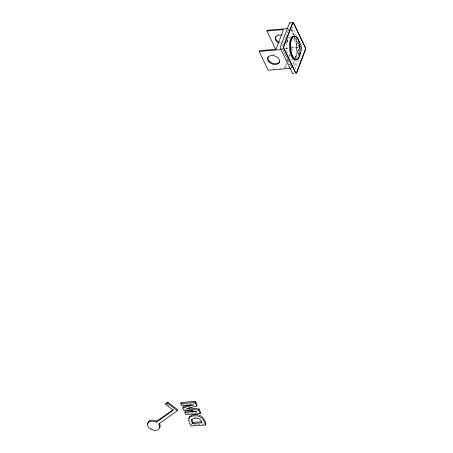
<?xml version="1.0" encoding="UTF-8"?>
<svg xmlns="http://www.w3.org/2000/svg" width="453" height="453" viewBox="0 0 453 453"><rect width="100%" height="100%" fill="white"/><g stroke="black" fill="none" stroke-linecap="round" stroke-linejoin="round"><path stroke-width="0.34" stroke-dasharray="2.27 1.7" d="M296.466 42.622L296.16 40.651L294.076 37.418L295.645 43.012M298.957 51.71L299.042 46.727L298.131 43.205M286.998 34.496L284.603 40.793L284.711 41.767M287.819 32.327L288.046 31.721L287.627 31.591L287.474 33.233M288.391 30.815L289.444 28.046M286.874 42.446L287.168 41.682M291.619 47.735L292.004 46.727M286.545 64.128L285.056 68.052L284.671 67.254L286.409 62.673M286.658 62.016L287.649 59.4M288.895 56.127L289.643 54.162M291.63 48.93L292.128 47.622L295.379 47.344M287.542 61.512L288.284 59.547M289.28 56.931L290.028 54.966M291.517 51.042L292.513 48.426L292.128 47.622M292.819 64.026L294.059 60.753M295.305 57.486L297.542 51.597M297.791 50.94L299.28 47.016L297.14 42.559M295.452 57.961L296.573 54.926L296.84 55.962L296.086 58.437M293.176 64.909L294.931 60.277M295.186 59.615L297.445 53.664M298.453 51.019L299.96 47.05L298.153 43.29M298.402 54.037L298.25 55.679M293.827 67.321L294.609 64.015L295.231 64.887L296.336 60.719M298.827 54.167L298.595 54.773L299.02 54.904M299.801 51.597L300.435 49.932L300.288 47.463M295.05 69.122L298.493 60.051M288.272 37.876L288.669 37.44M295.203 60.996L294.807 61.438L294.342 61.042M192.299 404.308L194.241 403.77L182.248 404.682M285.039 55.113L285.452 55.023L289.246 62.922M194.139 417.315L197.565 417.105M287.78 30.108L289.076 29.994M296.03 47.288L299.28 47.016M281.12 48.647L282.513 48.528M285.305 48.29L288.793 47.995M291.585 47.758L299.96 47.05M285.611 49.009L289.059 48.714M284.671 67.254L287.921 66.976M290.52 66.755L291.823 66.648M272.627 69.111L274.699 68.935M279.529 68.522L280.911 68.403M187.015 413.43L198.59 412.57M203.884 423.968L191.625 424.88L189.631 420.582M184.314 409.138L185.685 409.269M284.45 42.44L283.833 41.568L283.686 43.216L282.417 46.54L282.57 49.015L284.235 52.491M167.655 404.603L170.39 406.737M292.117 26.653L296.307 35.385M291.556 29.281L292.395 31.019L292.802 30.934L293.142 31.636L292.859 32.939L294.484 35.374M295.945 38.414L297.111 40.844M300.011 46.88L298.618 43.981L298.204 44.071L297.87 43.369M291.539 29.513L294.246 35.147M295.747 38.279L296.953 40.787M291.03 29.83L293.476 34.921M294.699 37.469L296.834 41.919M291.681 48.765L292.185 49.819M282.893 49.428L291.919 68.216M290.005 64.507L289.699 63.873L290.05 65.543L290.464 65.453L292.128 68.93M284.988 53.109L284.705 54.405M151.455 428.385A6.421 4.337 20.8 0 1 150.515 427.825M272.865 54.7A6.268 4.236 20.8 0 1 274.048 54.87M287.689 40.107A6.268 4.236 20.8 0 1 286.341 42.497M280.894 43.035A6.268 4.236 20.8 0 1 279.728 42.616M277.474 34.836A6.268 4.236 20.8 0 1 278.759 34.405M282.383 34.615A6.268 4.236 20.8 0 1 283.55 35.034M287.395 40.878A6.268 4.236 20.8 0 1 286.047 43.267M283.516 44.111A6.268 4.236 20.8 0 1 282.372 44.117M284.841 36.687A6.268 4.236 20.8 0 1 285.735 37.423M299.756 44.252A11.41 4.87 85.2 0 1 300.09 46.178M300.282 48.154A11.41 4.87 85.2 0 1 300.328 50.124M300.316 46.093A11.954 5.108 85.2 0 1 300.565 49.547M299.173 44.139A11.954 5.108 85.2 0 1 299.716 51.642M292.949 59.479A11.41 4.87 85.2 0 1 289.563 57.961M287.349 53.114A11.41 4.87 85.2 0 1 290.747 36.869M293.289 38.516A11.41 4.87 85.2 0 1 295.333 42.769M296.268 52.361A11.41 4.87 85.2 0 1 295.101 57.112M298.861 43.075A11.41 4.87 85.2 0 1 299.676 51.455"/><path stroke-width="0.68" d="M188.952 418.753L189.399 416.743L192.123 415.101A12.61 8.522 20.8 0 1 195.826 414.648C201.291 414.155 204.722 419.076 205.928 423.815L205.492 424.959L191.189 426.03C189.173 423.249 186.449 417.236 191.687 416.25A12.61 8.522 20.8 0 1 195.39 415.792C200.855 415.305 204.286 420.22 205.492 424.959M290.52 68.335L268.193 70.226L259.173 51.438L259.467 50.668L276.03 49.264L283.487 29.632L266.925 31.036L275.945 49.83M266.925 31.036L267.213 30.272L288.148 28.494M156.296 422.207L173.306 410.265L165.645 404.286L166.013 403.317L167.82 402.049L177.701 409.767L177.333 410.729L158.635 424.053A6.421 4.337 20.8 0 1 155.328 430.39A6.421 4.337 20.8 0 1 147.435 424.223A6.421 4.337 20.8 0 1 156.143 422.122L156.664 421.239L173.108 409.699M165.645 404.286L167.451 403.017L167.82 402.049M184.869 412.411L196.874 411.528L183.878 410.282L182.808 407.972L193.805 404.92L181.812 405.831L180.781 403.612L181.217 402.462L195.52 401.398L197.112 404.823L196.676 405.967L186.381 408.866L198.59 410.095L200.198 413.561L185.9 414.631L184.869 412.411L185.305 411.262L192.904 410.695M182.808 407.972L183.244 406.828L191.007 404.671M196.676 405.967L195.084 402.541L195.52 401.398M192.599 423.532L191.579 421.335L191.438 419.863C194.479 416.709 201.336 417.842 201.936 422.836L192.599 423.532L193.035 422.383L191.783 419.399M198.59 410.095L199.026 408.951L188.856 407.927M200.198 413.561L200.634 412.417L199.026 408.951M289.671 22.916L292.836 22.65M259.173 51.438L280.803 49.603M180.781 403.612L195.084 402.541M193.035 422.383L201.704 421.737M156.664 421.239L156.517 421.148A6.421 4.337 20.8 0 0 150.339 420.429A6.421 4.337 20.8 0 0 147.82 424.053M167.451 403.017L177.333 410.729M158.992 423.091A6.421 4.337 20.8 0 1 159.649 427.683M279.869 61.064A6.268 4.236 20.8 0 1 272.559 63.244A6.268 4.236 20.8 0 1 268.091 56.852M279.178 42.355A6.268 4.236 20.8 0 1 275.843 36.45M278.889 43.126A6.268 4.236 20.8 0 1 275.447 37.48A6.268 4.236 20.8 0 1 281.506 35.238M300.22 52.027A11.41 4.87 85.2 0 1 293.255 57.265A11.41 4.87 85.2 0 1 291.522 39.456A11.41 4.87 85.2 0 1 299.286 42.435M300.452 52.225A11.954 5.108 85.2 0 1 292.972 57.446A11.954 5.108 85.2 0 1 291.602 38.46A11.954 5.108 85.2 0 1 299.818 43.426M296.183 59.751A11.954 5.108 85.2 0 1 289.45 47.707A11.954 5.108 85.2 0 1 294.778 36.28M293.572 73.012A2.191 0.934 85.2 0 1 292.236 72.944L280.854 49.235A2.191 0.934 85.2 0 1 280.667 46.144L289.286 23.46A2.191 0.934 85.2 0 1 290.158 22.944M292.445 23.194L283.833 45.872A2.191 0.934 85.2 0 0 284.014 48.969L295.401 72.678A2.191 0.934 85.2 0 0 296.732 72.746L305.35 50.062A2.191 0.934 85.2 0 0 305.163 46.97L293.782 23.262A2.191 0.934 85.2 0 0 292.445 23.194M292.598 23.511L283.98 46.189A1.755 0.747 85.2 0 0 284.127 48.664L295.515 72.372A1.755 0.747 85.2 0 0 296.579 72.429L305.197 49.751A1.755 0.747 85.2 0 0 305.05 47.276L293.663 23.567A1.755 0.747 85.2 0 0 292.598 23.511M268.703 61.625A6.268 4.236 20.8 0 0 279.127 62.848A6.268 4.236 20.8 0 0 272.966 55.504A6.268 4.236 20.8 0 0 268.703 61.625M296.438 44.547A5.923 2.531 85.2 0 0 299.173 53.516A5.923 2.531 85.2 0 0 300.849 44.773A5.923 2.531 85.2 0 0 296.438 44.547"/></g></svg>
